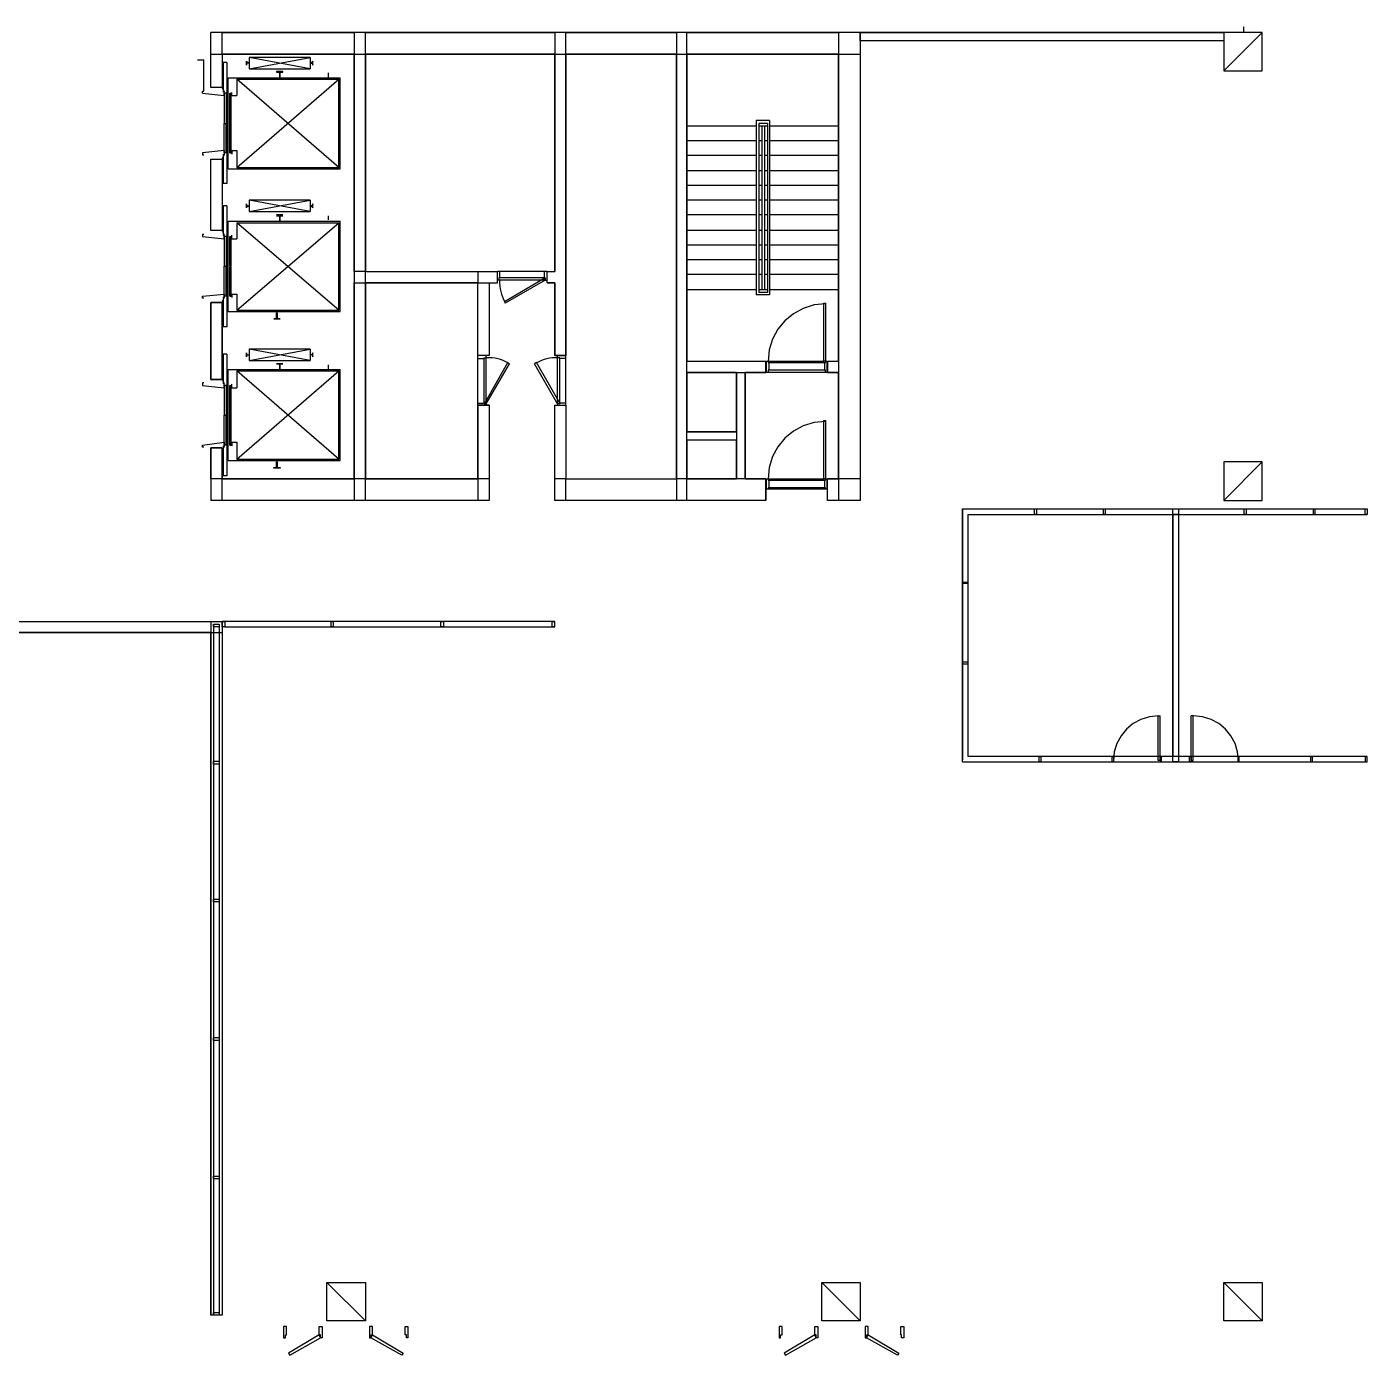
# Model space of a CAD drawing. Header units: millimetres. Extents: x -1062 to 473405, y -148599 to 38948.
# Drawn here: x 445680 to 470016, y -48599 to -24479 of the extents above; entities that cross this region are included whole.
import ezdxf

# ---------------------------------------------------------------- set-up
doc = ezdxf.new("R2010")
doc.units = ezdxf.units.MM
for name, color, linetype in [('COLUMN', 1, 'Continuous'), ('CORE_REF', 8, 'Continuous'), ('DOOR', 3, 'Continuous'), ('WALL', 7, 'Continuous'), ('WINDOW', 4, 'Continuous')]:
    doc.layers.add(name, color=color, linetype=linetype)

msp = doc.modelspace()

# ---------------------------------------------------------------- linework, layer by layer
at = {"layer": 'COLUMN'}
for p, q in [((467413.4, -25279), (468111.6, -24580.5)), ((468111.6, -24580.5), (467413.4, -24580.5)), ((467413.4, -24580.5), (467413.4, -25279)), ((468111.6, -25279), (468111.6, -24580.5)), ((467413.4, -25279), (468111.6, -25279)), ((467413.4, -33077.6), (468111.6, -32379.1)), ((468111.6, -32379.1), (467413.4, -32379.1)), ((467413.4, -32379.1), (467413.4, -33077.6)), ((468111.6, -33077.6), (468111.6, -32379.1)), ((467413.4, -33077.6), (468111.6, -33077.6)), ((451826.2, -47976.3), (451128, -47277.7)), ((451128, -47277.7), (451826.2, -47277.7)), ((451128, -47976.3), (451128, -47277.7)), ((451826.2, -47277.7), (451826.2, -47976.3)), ((460813, -47976.3), (460114.8, -47277.7)), ((460114.8, -47277.7), (460813, -47277.7)), ((460114.8, -47976.3), (460114.8, -47277.7)), ((460813, -47277.7), (460813, -47976.3)), ((468111.6, -47976.3), (467413.4, -47277.7)), ((467413.4, -47277.7), (468111.6, -47277.7)), ((467413.4, -47976.3), (467413.4, -47277.7)), ((468111.6, -47277.7), (468111.6, -47976.3)), ((451826.2, -47976.3), (451128, -47976.3)), ((460813, -47976.3), (460114.8, -47976.3)), ((468111.6, -47976.3), (467413.4, -47976.3))]:
    msp.add_line(p, q, dxfattribs=at)
at = {"layer": 'CORE_REF'}
for p, q in [((449719.1, -25240.9), (450823.4, -25037.7)), ((450823.4, -25037.7), (449719.1, -25037.7)), ((449719.1, -25037.7), (449719.1, -25240.9)), ((450823.4, -25240.9), (449719.1, -25037.7)), ((450823.4, -25037.7), (450823.4, -25240.9)), ((449312.9, -25126.6), (449224, -25126.6)), ((449249.4, -25634.7), (449249.4, -25126.6)), ((449312.9, -25126.6), (449312.9, -27323.9)), ((449668.3, -25177.4), (449668.3, -25101.2)), ((449668.3, -25101.2), (449668.3, -25126.6)), ((449693.7, -25126.6), (449668.3, -25126.6)), ((449693.7, -25139.3), (449668.3, -25139.3)), ((449668.3, -25139.3), (449668.3, -25177.4)), ((449693.7, -25126.6), (449719.1, -25126.6)), ((449719.1, -25139.3), (449693.7, -25139.3)), ((449719.1, -25126.6), (449719.1, -25139.3)), ((449719.1, -25240.9), (450823.4, -25240.9)), ((450328.3, -25291.7), (450214.1, -25291.7)), ((450214.1, -25291.7), (450214.1, -25304.4)), ((450214.1, -25304.4), (450264.9, -25304.4)), ((450264.9, -25304.4), (450264.9, -25342.5)), ((450277.6, -25342.5), (450277.6, -25304.4)), ((450277.6, -25304.4), (450328.3, -25304.4)), ((450328.3, -25304.4), (450328.3, -25291.7)), ((450848.8, -25126.6), (450823.4, -25126.6)), ((450823.4, -25126.6), (450823.4, -25139.3)), ((450823.4, -25139.3), (450848.8, -25139.3)), ((450861.5, -25126.6), (450848.8, -25126.6)), ((450848.8, -25139.3), (450861.5, -25139.3)), ((450874.2, -25101.2), (450861.5, -25126.6)), ((450861.5, -25139.3), (450874.2, -25177.4)), ((450874.2, -25177.4), (450874.2, -25101.2)), ((449338.3, -25406.1), (451369.2, -25406.1)), ((449338.3, -27057.2), (449338.3, -25406.1)), ((449490.6, -25431.5), (451343.8, -25431.5)), ((449490.6, -25431.5), (449490.6, -25723.6)), ((449490.6, -27031.8), (451343.8, -25431.5)), ((451343.8, -27031.8), (449490.6, -25431.5)), ((450264.9, -25342.5), (450264.9, -25406.1)), ((450264.9, -25406.1), (450277.6, -25406.1)), ((450277.6, -25406.1), (450277.6, -25342.5)), ((451153.4, -25317.1), (451153.4, -25393.3)), ((451343.8, -27031.8), (451343.8, -25431.5)), ((451369.2, -27057.2), (451369.2, -25406.1)), ((448868.6, -25685.5), (448868.6, -25647.4)), ((448868.6, -25647.4), (448894, -25647.4)), ((448868.6, -25685.5), (449262.1, -25723.6)), ((449224, -25583.9), (449262.1, -25660.1)), ((449262.1, -25660.1), (449236.7, -25660.1)), ((449262.1, -25723.6), (449262.1, -25660.1)), ((449262.1, -25685.5), (449262.1, -26231.6)), ((449300.2, -25685.5), (449262.1, -25685.5)), ((449300.2, -25685.5), (449300.2, -26231.6)), ((449363.7, -26231.6), (449363.7, -25685.5)), ((449363.7, -25685.5), (449389, -25685.5)), ((449389, -26231.6), (449389, -25685.5)), ((449401.7, -25723.6), (449401.7, -25672.8)), ((449401.7, -25723.6), (449490.6, -25723.6)), ((449262.1, -26765.1), (449262.1, -26231.6)), ((449262.1, -26231.6), (449300.2, -26231.6)), ((449300.2, -26765.1), (449300.2, -26231.6)), ((449363.7, -26765.1), (449363.7, -26231.6)), ((449363.7, -26231.6), (449389, -26231.6)), ((449389, -26765.1), (449389, -26231.6)), ((458921.7, -26282.4), (457665, -26282.4)), ((459162.8, -26180.8), (458921.7, -26180.8)), ((458921.7, -26180.8), (458921.7, -29343.5)), ((459124.8, -26231.6), (458972.4, -26231.6)), ((458972.4, -26231.6), (458972.4, -29305.3)), ((459124.8, -26282.4), (458972.4, -26282.4)), ((459023.2, -26282.4), (459023.2, -29254.5)), ((459074, -26282.4), (459074, -29254.5)), ((459124.8, -26282.4), (459112.1, -26282.4)), ((459124.8, -26231.6), (459124.8, -29305.3)), ((459162.8, -26180.8), (459162.8, -29343.5)), ((460419.5, -26282.4), (459162.8, -26282.4)), ((449262.1, -26727), (448868.6, -26765.1)), ((448868.6, -26765.1), (448868.6, -26803.2)), ((449262.1, -26727), (449262.1, -26803.2)), ((449300.2, -26765.1), (449262.1, -26765.1)), ((449363.7, -26765.1), (449389, -26765.1)), ((449401.7, -26727), (449401.7, -26790.5)), ((449401.7, -26727), (449490.6, -26727)), ((449490.6, -26727), (449490.6, -27031.8)), ((458921.7, -26549.2), (457665, -26549.2)), ((459023.2, -26549.2), (458972.4, -26549.2)), ((459124.8, -26549.2), (459074, -26549.2)), ((460419.5, -26549.2), (459162.8, -26549.2)), ((448868.6, -26803.2), (448894, -26803.2)), ((449224, -26879.4), (449262.1, -26803.2)), ((449262.1, -26803.2), (449236.7, -26803.2)), ((449249.4, -27323.9), (449249.4, -26815.9)), ((458921.7, -26815.9), (457665, -26815.9)), ((459023.2, -26815.9), (458972.4, -26815.9)), ((459124.8, -26815.9), (459074, -26815.9)), ((460419.5, -26815.9), (459162.8, -26815.9)), ((449338.3, -27057.2), (451369.2, -27057.2)), ((449490.6, -27031.8), (451343.8, -27031.8)), ((458921.7, -27095.3), (457665, -27095.3)), ((459023.2, -27095.3), (458972.4, -27095.3)), ((459124.8, -27095.3), (459074, -27095.3)), ((460419.5, -27095.3), (459162.8, -27095.3)), ((449312.9, -27323.9), (449224, -27323.9)), ((458921.7, -27362.1), (457665, -27362.1)), ((459023.2, -27362.1), (458972.4, -27362.1)), ((459124.8, -27362.1), (459074, -27362.1)), ((460419.5, -27362.1), (459162.8, -27362.1)), ((449312.9, -27730.4), (449224, -27730.4)), ((449249.4, -28238.4), (449249.4, -27730.4)), ((449312.9, -27730.4), (449312.9, -29927.7)), ((449668.3, -27768.5), (449668.3, -27692.3)), ((449668.3, -27692.3), (449668.3, -27730.4)), ((449668.3, -27730.4), (449693.7, -27730.4)), ((449693.7, -27730.4), (449719.1, -27730.4)), ((449719.1, -27832), (450823.4, -27628.8)), ((450823.4, -27628.8), (449719.1, -27628.8)), ((449719.1, -27628.8), (449719.1, -27832)), ((450823.4, -27832), (449719.1, -27628.8)), ((449719.1, -27730.4), (449719.1, -27743.1)), ((450823.4, -27628.8), (450823.4, -27832)), ((450848.8, -27730.4), (450823.4, -27730.4)), ((450823.4, -27730.4), (450823.4, -27743.1)), ((450861.5, -27730.4), (450848.8, -27730.4)), ((450874.2, -27692.3), (450861.5, -27730.4)), ((450874.2, -27768.5), (450874.2, -27692.3)), ((458921.7, -27628.8), (457665, -27628.8)), ((459023.2, -27628.8), (458972.4, -27628.8)), ((459124.8, -27628.8), (459074, -27628.8)), ((460419.5, -27628.8), (459162.8, -27628.8)), ((449693.7, -27743.1), (449668.3, -27743.1)), ((449668.3, -27743.1), (449668.3, -27768.5)), ((449719.1, -27743.1), (449693.7, -27743.1)), ((449719.1, -27832), (450823.4, -27832)), ((450328.3, -27895.5), (450214.1, -27895.5)), ((450214.1, -27908.2), (450264.9, -27908.2)), ((450264.9, -27908.2), (450264.9, -27946.3)), ((450264.9, -27946.3), (450264.9, -28009.8)), ((450277.6, -27946.3), (450277.6, -27908.2)), ((450277.6, -27908.2), (450328.3, -27908.2)), ((450277.6, -28009.8), (450277.6, -27946.3)), ((450823.4, -27743.1), (450848.8, -27743.1)), ((450848.8, -27743.1), (450861.5, -27743.1)), ((450861.5, -27743.1), (450874.2, -27768.5)), ((451153.4, -27908.2), (451153.4, -27984.4)), ((458921.7, -27895.5), (457665, -27895.5)), ((459023.2, -27895.5), (458972.4, -27895.5)), ((459124.8, -27895.5), (459074, -27895.5)), ((460419.5, -27895.5), (459162.8, -27895.5)), ((449224, -28174.9), (449262.1, -28263.8)), ((449338.3, -28009.8), (451369.2, -28009.8)), ((449338.3, -29648.3), (449338.3, -28009.8)), ((449490.6, -28035.2), (451343.8, -28035.2)), ((449490.6, -28035.2), (449490.6, -28327.3)), ((449490.6, -29622.9), (451343.8, -28035.2)), ((451343.8, -29622.9), (449490.6, -28035.2)), ((450264.9, -28009.8), (450277.6, -28009.8)), ((451343.8, -29622.9), (451343.8, -28035.2)), ((451369.2, -29648.3), (451369.2, -28009.8)), ((458921.7, -28174.9), (457665, -28174.9)), ((459023.2, -28174.9), (458972.4, -28174.9)), ((459124.8, -28174.9), (459074, -28174.9)), ((460419.5, -28174.9), (459162.8, -28174.9)), ((448894, -28251.1), (448868.6, -28251.1)), ((448868.6, -28251.1), (448868.6, -28289.2)), ((448868.6, -28289.2), (449262.1, -28327.3)), ((449262.1, -28263.8), (449236.7, -28263.8)), ((449262.1, -28327.3), (449262.1, -28263.8)), ((449262.1, -28289.2), (449262.1, -28822.7)), ((449300.2, -28289.2), (449262.1, -28289.2)), ((449300.2, -28289.2), (449300.2, -28822.7)), ((449363.7, -28822.7), (449363.7, -28289.2)), ((449363.7, -28289.2), (449389, -28289.2)), ((449389, -28822.7), (449389, -28289.2)), ((449401.7, -28327.3), (449401.7, -28263.8)), ((449401.7, -28327.3), (449490.6, -28327.3)), ((458921.7, -28441.7), (457665, -28441.7)), ((459023.2, -28441.7), (458972.4, -28441.7)), ((459124.8, -28441.7), (459074, -28441.7)), ((460419.5, -28441.7), (459162.8, -28441.7)), ((458921.7, -28708.4), (457665, -28708.4)), ((459023.2, -28708.4), (458972.4, -28708.4)), ((459124.8, -28708.4), (459074, -28708.4)), ((460419.5, -28708.4), (459162.8, -28708.4)), ((449262.1, -29368.9), (449262.1, -28822.7)), ((449262.1, -28822.7), (449300.2, -28822.7)), ((449300.2, -29368.9), (449300.2, -28822.7)), ((449389, -28822.7), (449363.7, -28822.7)), ((449363.7, -29368.9), (449363.7, -28835.4)), ((449389, -28835.4), (449363.7, -28835.4)), ((449389, -29368.9), (449389, -28835.4)), ((458921.7, -28975.1), (457665, -28975.1)), ((459023.2, -28975.1), (458972.4, -28975.1)), ((459124.8, -28975.1), (459074, -28975.1)), ((460419.5, -28975.1), (459162.8, -28975.1)), ((448868.6, -29368.9), (449262.1, -29330.8)), ((448868.6, -29407), (448868.6, -29368.9)), ((448894, -29407), (448868.6, -29407)), ((449224, -29483.2), (449262.1, -29394.3)), ((449262.1, -29394.3), (449236.7, -29394.3)), ((449249.4, -29927.7), (449249.4, -29419.7)), ((449262.1, -29330.8), (449262.1, -29394.3)), ((449300.2, -29368.9), (449262.1, -29368.9)), ((449363.7, -29368.9), (449389, -29368.9)), ((449401.7, -29330.8), (449401.7, -29394.3)), ((449401.7, -29330.8), (449490.6, -29330.8)), ((449490.6, -29330.8), (449490.6, -29622.9)), ((458921.7, -29254.5), (457665, -29254.5)), ((459162.8, -29343.5), (458921.7, -29343.5)), ((459023.2, -29254.5), (458972.4, -29254.5)), ((459124.8, -29305.3), (458972.4, -29305.3)), ((459124.8, -29254.5), (459023.2, -29254.5)), ((459124.8, -29254.5), (459112.1, -29254.5)), ((460419.5, -29254.5), (459162.8, -29254.5)), ((449338.3, -29648.3), (451369.2, -29648.3)), ((449490.6, -29622.9), (451343.8, -29622.9)), ((450214.1, -29737.2), (450214.1, -29673.7)), ((450214.1, -29673.7), (450226.8, -29673.7)), ((450226.8, -29673.7), (450226.8, -29737.2)), ((449312.9, -29927.7), (449224, -29927.7)), ((450163.3, -29775.3), (450214.1, -29775.3)), ((450277.6, -29788), (450163.3, -29788)), ((450214.1, -29775.3), (450214.1, -29737.2)), ((450226.8, -29737.2), (450226.8, -29775.3)), ((450226.8, -29775.3), (450277.6, -29775.3)), ((449668.3, -30473.9), (449668.3, -30397.7)), ((449668.3, -30397.7), (449668.3, -30423.1)), ((449719.1, -30537.4), (450823.4, -30334.2)), ((450823.4, -30334.2), (449719.1, -30334.2)), ((449719.1, -30334.2), (449719.1, -30537.4)), ((450823.4, -30537.4), (449719.1, -30334.2)), ((450823.4, -30334.2), (450823.4, -30537.4)), ((450874.2, -30397.7), (450861.5, -30423.1)), ((450874.2, -30473.9), (450874.2, -30397.7)), ((449312.9, -30423.1), (449224, -30423.1)), ((449249.4, -30943.8), (449249.4, -30423.1)), ((449312.9, -30423.1), (449312.9, -32633.1)), ((449668.3, -30423.1), (449668.3, -30435.8)), ((449668.3, -30435.8), (449693.7, -30435.8)), ((449668.3, -30435.8), (449668.3, -30473.9)), ((449693.7, -30435.8), (449719.1, -30435.8)), ((449719.1, -30537.4), (450823.4, -30537.4)), ((450214.1, -30600.9), (450264.9, -30600.9)), ((450328.3, -30600.9), (450214.1, -30600.9)), ((450264.9, -30600.9), (450264.9, -30613.6)), ((450264.9, -30613.6), (450264.9, -30639)), ((450264.9, -30639), (450264.9, -30651.7)), ((450264.9, -30651.7), (450264.9, -30702.5)), ((450277.6, -30613.6), (450277.6, -30600.9)), ((450277.6, -30600.9), (450328.3, -30600.9)), ((450277.6, -30639), (450277.6, -30613.6)), ((450277.6, -30651.7), (450277.6, -30639)), ((450277.6, -30702.5), (450277.6, -30651.7)), ((450848.8, -30435.8), (450823.4, -30435.8)), ((450861.5, -30435.8), (450848.8, -30435.8)), ((450861.5, -30423.1), (450861.5, -30435.8)), ((450861.5, -30435.8), (450874.2, -30473.9)), ((451153.4, -30613.6), (451153.4, -30689.8)), ((449224, -30880.3), (449262.1, -30956.5)), ((449338.3, -30702.5), (451369.2, -30702.5)), ((449338.3, -32353.7), (449338.3, -30702.5)), ((449490.6, -30727.9), (451343.8, -30727.9)), ((449490.6, -30727.9), (449490.6, -31032.7)), ((449490.6, -32328.3), (451343.8, -30727.9)), ((451343.8, -32328.3), (449490.6, -30727.9)), ((450264.9, -30702.5), (450264.9, -30715.2)), ((450264.9, -30715.2), (450277.6, -30715.2)), ((450277.6, -30715.2), (450277.6, -30702.5)), ((451343.8, -32328.3), (451343.8, -30727.9)), ((451369.2, -32353.7), (451369.2, -30702.5)), ((448894, -30943.8), (448868.6, -30943.8)), ((448868.6, -30943.8), (448868.6, -30994.6)), ((448868.6, -30994.6), (449262.1, -31032.7)), ((449262.1, -30956.5), (449236.7, -30956.5)), ((449262.1, -31032.7), (449262.1, -30956.5)), ((449262.1, -30994.6), (449262.1, -31528.1)), ((449300.2, -30994.6), (449262.1, -30994.6)), ((449300.2, -30994.6), (449300.2, -31528.1)), ((449363.7, -31528.1), (449363.7, -30994.6)), ((449363.7, -30994.6), (449389, -30994.6)), ((449389, -31528.1), (449389, -30994.6)), ((449401.7, -31032.7), (449401.7, -30969.2)), ((449401.7, -31032.7), (449490.6, -31032.7)), ((449262.1, -32074.2), (449262.1, -31528.1)), ((449262.1, -31528.1), (449300.2, -31528.1)), ((449300.2, -32074.2), (449300.2, -31528.1)), ((449363.7, -32074.2), (449363.7, -31528.1)), ((449363.7, -31528.1), (449389, -31528.1)), ((449389, -32074.2), (449389, -31528.1)), ((448868.6, -32074.2), (449262.1, -32023.4)), ((448868.6, -32112.3), (448868.6, -32074.2)), ((448894, -32112.3), (448868.6, -32112.3)), ((449224, -32175.8), (449262.1, -32099.6)), ((449262.1, -32099.6), (449236.7, -32099.6)), ((449262.1, -32023.4), (449262.1, -32099.6)), ((449300.2, -32074.2), (449262.1, -32074.2)), ((449363.7, -32074.2), (449389, -32074.2)), ((449401.7, -32023.4), (449401.7, -32086.9)), ((449401.7, -32023.4), (449490.6, -32023.4)), ((449490.6, -32023.4), (449490.6, -32328.3)), ((449249.4, -32633.1), (449249.4, -32125)), ((449338.3, -32353.7), (451369.2, -32353.7)), ((449490.6, -32328.3), (451343.8, -32328.3)), ((450163.3, -32480.7), (450214.1, -32480.7)), ((450163.3, -32493.4), (450163.3, -32480.7)), ((450277.6, -32493.4), (450163.3, -32493.4)), ((450214.1, -32442.6), (450214.1, -32379.1)), ((450214.1, -32379.1), (450226.8, -32379.1)), ((450214.1, -32468), (450214.1, -32442.6)), ((450214.1, -32480.7), (450214.1, -32468)), ((450226.8, -32379.1), (450226.8, -32442.6)), ((450226.8, -32442.6), (450226.8, -32468)), ((450226.8, -32468), (450226.8, -32480.7)), ((450226.8, -32480.7), (450277.6, -32480.7)), ((450277.6, -32480.7), (450277.6, -32493.4)), ((449312.9, -32633.1), (449224, -32633.1))]:
    msp.add_line(p, q, dxfattribs=at)
at = {"layer": 'DOOR'}
for p, q in [((454225.2, -29076.7), (454225.2, -28924.3)), ((454263.2, -28924.3), (454225.2, -28924.3)), ((455075.6, -28924.3), (454263.2, -28924.3)), ((454263.2, -28924.3), (454263.2, -29038.6)), ((455126.4, -28924.3), (455075.6, -28924.3)), ((455075.6, -28924.3), (455075.6, -29038.6)), ((455126.4, -29076.7), (455126.4, -28924.3)), ((454250.6, -29076.7), (454225.2, -29076.7)), ((454263.2, -29038.6), (454250.6, -29038.6)), ((454250.6, -29038.6), (454250.6, -29076.7)), ((455075.6, -29038.6), (454250.6, -29038.6)), ((455088.3, -29076.7), (454250.6, -29076.7)), ((454263.6, -29084.3), (454263.7, -29135.3)), ((454263.7, -29135.3), (454267.3, -29186)), ((454267.3, -29186), (454274.3, -29236.1)), ((455075.6, -29051.3), (454352.1, -29470.5)), ((455088.3, -29076.7), (454364.8, -29495.9)), ((455075.6, -29038.6), (455088.3, -29038.6)), ((455088.3, -29076.7), (455075.6, -29051.3)), ((455088.3, -29038.6), (455088.3, -29076.7)), ((455088.3, -29076.7), (455126.4, -29076.7)), ((454274.3, -29236.1), (454284.7, -29285.7)), ((454284.7, -29285.7), (454298.4, -29334.4)), ((454298.4, -29334.4), (454315.4, -29382.1)), ((454315.4, -29382.1), (454335.7, -29428.6)), ((454335.7, -29428.6), (454359.2, -29473.8)), ((454352.1, -29470.5), (454364.8, -29495.9)), ((459599.1, -29687.5), (459444.2, -29815.5)), ((459777, -29590.9), (459599.1, -29687.5)), ((459973.6, -29529.9), (459777, -29590.9)), ((460184.6, -29508.6), (459973.6, -29529.9)), ((460152.9, -30550.1), (460152.9, -29495.9)), ((460152.9, -29495.9), (460178.3, -29495.9)), ((460178.3, -29495.9), (460178.3, -30550.1)), ((459444.2, -29815.5), (459316.3, -29970.6)), ((459219.7, -30148.6), (459158.7, -30345.2)), ((459316.3, -29970.6), (459219.7, -30148.6)), ((459158.7, -30345.2), (459137.5, -30556.4)), ((454022.1, -30448.5), (453869.8, -30448.5)), ((453869.8, -30499.3), (453869.8, -30448.5)), ((453869.8, -31312.2), (453869.8, -30499.3)), ((453869.8, -30499.3), (453984, -30499.3)), ((453984, -30499.3), (453984, -30486.6)), ((453984, -30486.6), (454022.1, -30486.6)), ((453984, -31312.2), (453984, -30486.6)), ((453996.7, -31312.2), (454415.6, -30575.5)), ((454022.1, -30486.6), (454022.1, -30448.5)), ((454022.1, -31324.9), (454022.1, -30486.6)), ((454022.1, -31324.9), (454441, -30600.9)), ((454080.6, -30487.1), (454029.7, -30487)), ((454131.2, -30490.6), (454080.6, -30487.1)), ((454181.4, -30497.6), (454131.2, -30490.6)), ((454230.9, -30508), (454181.4, -30497.6)), ((454279.6, -30521.7), (454230.9, -30508)), ((454327.2, -30538.8), (454279.6, -30521.7)), ((454373.8, -30559.1), (454327.2, -30538.8)), ((454418.9, -30582.6), (454373.8, -30559.1)), ((454415.6, -30575.5), (454441, -30600.9)), ((454936, -30575.5), (454897.9, -30600.9)), ((455316.8, -31324.9), (454897.9, -30600.9)), ((454977.8, -30559.1), (454932.6, -30582.6)), ((455354.9, -31312.2), (454936, -30575.5)), ((455024.3, -30538.8), (454977.8, -30559.1)), ((455072, -30521.7), (455024.3, -30538.8)), ((455120.7, -30508), (455072, -30521.7)), ((455170.2, -30497.6), (455120.7, -30508)), ((455220.3, -30490.6), (455170.2, -30497.6)), ((455271, -30487.1), (455220.3, -30490.6)), ((455321.9, -30487), (455271, -30487.1)), ((455316.8, -30486.6), (455316.8, -30448.5)), ((455316.8, -30448.5), (455469.1, -30448.5)), ((455354.9, -30486.6), (455316.8, -30486.6)), ((455316.8, -31324.9), (455316.8, -30486.6)), ((455354.9, -30499.3), (455354.9, -30486.6)), ((455354.9, -31312.2), (455354.9, -30486.6)), ((455469.1, -30499.3), (455354.9, -30499.3)), ((455469.1, -30499.3), (455469.1, -30448.5)), ((455469.1, -31312.2), (455469.1, -30499.3)), ((459112.1, -30753.3), (459112.1, -30550.1)), ((459112.1, -30550.1), (459137.5, -30550.1)), ((459137.5, -30550.1), (459137.5, -30575.5)), ((459137.5, -30550.1), (460152.9, -30550.1)), ((459137.5, -30575.5), (459150.1, -30575.5)), ((459150.1, -30575.5), (459150.1, -30715.2)), ((459150.1, -30575.5), (460165.6, -30575.5)), ((460178.3, -30550.1), (460152.9, -30550.1)), ((460165.6, -30715.2), (460165.6, -30575.5)), ((460165.6, -30575.5), (460178.3, -30575.5)), ((460178.3, -30575.5), (460178.3, -30550.1)), ((460178.3, -30550.1), (460203.7, -30550.1)), ((460203.7, -30550.1), (460203.7, -30753.3)), ((459137.5, -30753.3), (459112.1, -30753.3)), ((459137.5, -30715.2), (459137.5, -30753.3)), ((459150.1, -30715.2), (459137.5, -30715.2)), ((460178.3, -30753.3), (459137.5, -30753.3)), ((460165.6, -30715.2), (459150.1, -30715.2)), ((460178.3, -30715.2), (460165.6, -30715.2)), ((460178.3, -30753.3), (460178.3, -30715.2)), ((460203.7, -30753.3), (460178.3, -30753.3)), ((453869.8, -31350.3), (453869.8, -31312.2)), ((453869.8, -31312.2), (453984, -31312.2)), ((454022.1, -31350.3), (453869.8, -31350.3)), ((453984, -31312.2), (453984, -31324.9)), ((453984, -31324.9), (454022.1, -31324.9)), ((454022.1, -31324.9), (453996.7, -31312.2)), ((454022.1, -31324.9), (454022.1, -31350.3)), ((455316.8, -31324.9), (455354.9, -31312.2)), ((455354.9, -31324.9), (455316.8, -31324.9)), ((455316.8, -31324.9), (455316.8, -31350.3)), ((455316.8, -31350.3), (455469.1, -31350.3)), ((455469.1, -31312.2), (455354.9, -31312.2)), ((455354.9, -31312.2), (455354.9, -31324.9)), ((455469.1, -31350.3), (455469.1, -31312.2)), ((460152.9, -32683.9), (460152.9, -31629.7)), ((460152.9, -31629.7), (460178.3, -31629.7)), ((460178.3, -31629.7), (460178.3, -32683.9)), ((459599.1, -31821.3), (459444.2, -31949.3)), ((459777, -31724.7), (459599.1, -31821.3)), ((459973.6, -31663.7), (459777, -31724.7)), ((460184.6, -31642.4), (459973.6, -31663.7)), ((459316.3, -32104.4), (459219.7, -32282.4)), ((459444.2, -31949.3), (459316.3, -32104.4)), ((459219.7, -32282.4), (459158.7, -32479.1)), ((459158.7, -32479.1), (459137.5, -32690.2)), ((459112.1, -32874.4), (459112.1, -32683.9)), ((459112.1, -32683.9), (459137.5, -32683.9)), ((459137.5, -32683.9), (459137.5, -32709.3)), ((459137.5, -32683.9), (460152.9, -32683.9)), ((459137.5, -32709.3), (459150.1, -32709.3)), ((459137.5, -32849), (459137.5, -32874.4)), ((459150.1, -32849), (459137.5, -32849)), ((459150.1, -32709.3), (459150.1, -32849)), ((459150.1, -32709.3), (460165.6, -32709.3)), ((460165.6, -32849), (459150.1, -32849)), ((460178.3, -32683.9), (460152.9, -32683.9)), ((460165.6, -32849), (460165.6, -32709.3)), ((460165.6, -32709.3), (460178.3, -32709.3)), ((460178.3, -32849), (460165.6, -32849)), ((460178.3, -32709.3), (460178.3, -32683.9)), ((460178.3, -32683.9), (460203.7, -32683.9)), ((460178.3, -32874.4), (460178.3, -32849)), ((460203.7, -32683.9), (460203.7, -32874.4)), ((459137.5, -32874.4), (459112.1, -32874.4)), ((460178.3, -32874.4), (459137.5, -32874.4)), ((460203.7, -32874.4), (460178.3, -32874.4)), ((466226.6, -36989.6), (466061.6, -37006.3)), ((466220.3, -37802.5), (466220.3, -36989.6)), ((466220.3, -36989.6), (466258.4, -36989.6)), ((466258.4, -37802.5), (466258.4, -36989.6)), ((466816.9, -37802.5), (466816.9, -36989.6)), ((466854.9, -36989.6), (466816.9, -36989.6)), ((466854.9, -37802.5), (466854.9, -36989.6)), ((467026.3, -37006.3), (466861.3, -36989.6)), ((465647.7, -37229.6), (465547.7, -37350.8)), ((465768.9, -37129.5), (465647.7, -37229.6)), ((465907.9, -37054), (465768.9, -37129.5)), ((466061.6, -37006.3), (465907.9, -37054)), ((467180, -37054), (467026.3, -37006.3)), ((467319, -37129.5), (467180, -37054)), ((467440.2, -37229.6), (467319, -37129.5)), ((467540.2, -37350.8), (467440.2, -37229.6)), ((465547.7, -37350.8), (465472.2, -37490)), ((467615.7, -37490), (467540.2, -37350.8)), ((465424.5, -37643.8), (465407.9, -37808.9)), ((465472.2, -37490), (465424.5, -37643.8)), ((467663.3, -37643.8), (467615.7, -37490)), ((467680, -37808.9), (467663.3, -37643.8)), ((465382.5, -37827.9), (465382.5, -37726.3)), ((465382.5, -37726.3), (465407.9, -37726.3)), ((465407.9, -37827.9), (465382.5, -37827.9)), ((465407.9, -37726.3), (465407.9, -37827.9)), ((466258.4, -37802.5), (466220.3, -37802.5)), ((466283.7, -37726.3), (466258.4, -37726.3)), ((466258.4, -37726.3), (466258.4, -37827.9)), ((466258.4, -37827.9), (466283.7, -37827.9)), ((466283.7, -37827.9), (466283.7, -37726.3)), ((466791.5, -37827.9), (466791.5, -37726.3)), ((466791.5, -37726.3), (466816.9, -37726.3)), ((466816.9, -37827.9), (466791.5, -37827.9)), ((466816.9, -37726.3), (466816.9, -37827.9)), ((466816.9, -37802.5), (466854.9, -37802.5)), ((467692.7, -37726.3), (467667.3, -37726.3)), ((467667.3, -37726.3), (467667.3, -37827.9)), ((467667.3, -37827.9), (467692.7, -37827.9)), ((467692.7, -37827.9), (467692.7, -37726.3))]:
    msp.add_line(p, q, dxfattribs=at)
at = {"layer": 'WALL'}
for p, q in [((467768.8, -24478.9), (467768.8, -24580.5)), ((460813, -24580.5), (449020.9, -24580.5)), ((449020.9, -25583.9), (449020.9, -24580.5)), ((468111.6, -24580.5), (460813, -24580.5)), ((460813, -24580.5), (460813, -33077.6)), ((467413.4, -24732.9), (460813, -24732.9)), ((449224, -24974.2), (451623.1, -24974.2)), ((449224, -24974.2), (449224, -25583.9)), ((451623.1, -24974.2), (451623.1, -32683.9)), ((451826.2, -24974.2), (455266, -24974.2)), ((451826.2, -28924.3), (451826.2, -24974.2)), ((455266, -24974.2), (455266, -28924.3)), ((455469.1, -24974.2), (457474.6, -24974.2)), ((455469.1, -30448.5), (455469.1, -24974.2)), ((457474.6, -24974.2), (457474.6, -32683.9)), ((457665, -24974.2), (460419.5, -24974.2)), ((457665, -30550.1), (457665, -24974.2)), ((460419.5, -30550.1), (460419.5, -24974.2)), ((460419.5, -24974.2), (460419.5, -32683.9)), ((448779.8, -25075.8), (448894, -25075.8)), ((448830.5, -25075.8), (448894, -25075.8)), ((448894, -25647.4), (448894, -25075.8)), ((449224, -25583.9), (449020.9, -25583.9)), ((449020.9, -28174.9), (449020.9, -26879.4)), ((449020.9, -26879.4), (449224, -26879.4)), ((449224, -26879.4), (449224, -28174.9)), ((449224, -28174.9), (449020.9, -28174.9)), ((451826.2, -28924.3), (454225.2, -28924.3)), ((454225.2, -29127.5), (454225.2, -28924.3)), ((455126.4, -28924.3), (455266, -28924.3)), ((455126.4, -29127.5), (455126.4, -28924.3)), ((451826.2, -32683.9), (451826.2, -29127.5)), ((451826.2, -29127.5), (453869.8, -29127.5)), ((453869.8, -30448.5), (453869.8, -29127.5)), ((454072.9, -29127.5), (454225.2, -29127.5)), ((454072.9, -29127.5), (454072.9, -30448.5)), ((455126.4, -29127.5), (455266, -29127.5)), ((455266, -29127.5), (455266, -30448.5)), ((449224, -29483.2), (449020.9, -29483.2)), ((449020.9, -29483.2), (449020.9, -30880.3)), ((449224, -30880.3), (449224, -29483.2)), ((454072.9, -30448.5), (453869.8, -30448.5)), ((455266, -30448.5), (455469.1, -30448.5)), ((457665, -32683.9), (457665, -30550.1)), ((457665, -30550.1), (459099.4, -30550.1)), ((459099.4, -30753.3), (459099.4, -30550.1)), ((460216.4, -30550.1), (460419.5, -30550.1)), ((460216.4, -30550.1), (460216.4, -30753.3)), ((460419.5, -30550.1), (460419.5, -32683.9)), ((449020.9, -30880.3), (449224, -30880.3)), ((457665, -30753.3), (459099.4, -30753.3)), ((458566.3, -30753.3), (458566.3, -32683.9)), ((458718.6, -30753.3), (458718.6, -32683.9)), ((460216.4, -30753.3), (460419.5, -30753.3)), ((454072.9, -31350.3), (453869.8, -31350.3)), ((453869.8, -31350.3), (453869.8, -32683.9)), ((454072.9, -31350.3), (454072.9, -33077.6)), ((455266, -33077.6), (455266, -31350.3)), ((455266, -31350.3), (455469.1, -31350.3)), ((455469.1, -31350.3), (455469.1, -32683.9)), ((458566.3, -31832.9), (457665, -31832.9)), ((458566.3, -31985.3), (457665, -31985.3)), ((449224, -32125), (449020.9, -32125)), ((449020.9, -32125), (449020.9, -33077.6)), ((449224, -32683.9), (449224, -32125)), ((451623.1, -32683.9), (449224, -32683.9)), ((451521.5, -32683.9), (451623.1, -32683.9)), ((453869.8, -32683.9), (451826.2, -32683.9)), ((455469.1, -32683.9), (457474.6, -32683.9)), ((459099.4, -32683.9), (457665, -32683.9)), ((459099.4, -33077.6), (459099.4, -32683.9)), ((460419.5, -32683.9), (460216.4, -32683.9)), ((460216.4, -33077.6), (460216.4, -32683.9)), ((454072.9, -33077.6), (449020.9, -33077.6)), ((459099.4, -33077.6), (455266, -33077.6)), ((460813, -33077.6), (460216.4, -33077.6)), ((466486.8, -33331.7), (466486.8, -37726.3)), ((466588.4, -33331.7), (466486.8, -33331.7)), ((466588.4, -33331.7), (466588.4, -37726.3)), ((439628, -35275), (449224, -35275)), ((449224, -35275), (449224, -47874.6)), ((439831, -35478.2), (449020.9, -35478.2)), ((449020.9, -35478.2), (449020.9, -47874.6)), ((466588.4, -37726.3), (466486.8, -37726.3))]:
    msp.add_line(p, q, dxfattribs=at)
for points in [[(449224, -24580.5), (451623.1, -24580.5), (451623.1, -24974.2), (449224, -24974.2), (449224, -24580.5)], [(455266, -24580.5), (455266, -24974.2), (451826.2, -24974.2), (451826.2, -24580.5), (455266, -24580.5)], [(457474.6, -24974.2), (455469.1, -24974.2), (455469.1, -24580.5), (457474.6, -24580.5), (457474.6, -24974.2)], [(460419.5, -24580.5), (460419.5, -24974.2), (457665, -24974.2), (457665, -24580.5), (460419.5, -24580.5)], [(467413.4, -24580.5), (467413.4, -24732.9), (460813, -24732.9), (460813, -24580.5), (467413.4, -24580.5)], [(449224, -24974.2), (449224, -25583.9), (449020.9, -25583.9), (449020.9, -24974.2), (449224, -24974.2)], [(451826.2, -24974.2), (451826.2, -28924.3), (451623.1, -28924.3), (451623.1, -24974.2), (451826.2, -24974.2)], [(455266, -28924.3), (455266, -24974.2), (455469.1, -24974.2), (455469.1, -28924.3), (455469.1, -29127.5), (455469.1, -30448.5), (455266, -30448.5), (455266, -29127.5), (455126.4, -29127.5), (455126.4, -28924.3), (455266, -28924.3)], [(457474.6, -32683.9), (457474.6, -30550.1), (457474.6, -24974.2), (457665, -24974.2), (457665, -30550), (459100, -30550), (459100, -30755), (458720, -30755), (458720, -32683.9), (459099.4, -32683.9), (459099.4, -33077.6), (457665, -33077.6), (457665, -32683.9), (457474.6, -32683.9)], [(460215, -30755), (460215, -30550), (460419.5, -30550), (460419.5, -24974.2), (460813, -24974.2), (460813, -30550.1), (460813, -32683.9), (460419.5, -32683.9), (460419.5, -30755), (460215, -30755)], [(449020.9, -26880), (449020.9, -26879.4), (449224, -26879.4), (449224, -26880), (449225, -26880), (449225, -28175), (449020, -28175), (449020, -26880), (449020.9, -26880)], [(453869.8, -28924.3), (453869.8, -29127.5), (451826.2, -29127.5), (451826.2, -28924.3), (453869.8, -28924.3)], [(451826.2, -29127.5), (451826.2, -32683.9), (451623.1, -32683.9), (451623.1, -29127.5), (451826.2, -29127.5)], [(454072.9, -29127.5), (454072.9, -30448.5), (453869.8, -30448.5), (453869.8, -29127.5), (454072.9, -29127.5)], [(449224, -29483.2), (449224, -29485), (449225, -29485), (449225, -30880), (449224, -30880), (449224, -30880.3), (449020.9, -30880.3), (449020.9, -30880), (449020, -30880), (449020, -29485), (449020.9, -29485), (449020.9, -29483.2), (449224, -29483.2)], [(458565, -30755), (457665, -30755), (457665, -31832.9), (458565, -31832.9), (458565, -30755)], [(454072.9, -31350.3), (454072.9, -32683.9), (453869.8, -32683.9), (453869.8, -31350.3), (454072.9, -31350.3)], [(455266, -31350.3), (455469.1, -31350.3), (455469.1, -32683.9), (455266, -32683.9), (455266, -31350.3)], [(458565, -32683.9), (458565, -31985.3), (457665, -31985.3), (457665, -32683.9), (458565, -32683.9)], [(449224, -32125), (449224, -32683.9), (449020.9, -32683.9), (449020.9, -32125), (449224, -32125)], [(451623.1, -32683.9), (451623.1, -33077.6), (449224, -33077.6), (449224, -32683.9), (451623.1, -32683.9)], [(453869.8, -32683.9), (453869.8, -33077.6), (451826.2, -33077.6), (451826.2, -32683.9), (453869.8, -32683.9)], [(457474.6, -32683.9), (457474.6, -33077.6), (455469.1, -33077.6), (455469.1, -32683.9), (457474.6, -32683.9)], [(460419.5, -32683.9), (460419.5, -33077.6), (460216.4, -33077.6), (460216.4, -32683.9), (460419.5, -32683.9)], [(466485, -33330), (466590, -33330), (466590, -37725), (466588.4, -37725), (466588.4, -37726.3), (466486.8, -37726.3), (466486.8, -37725), (466485, -37725), (466485, -33330)], [(449020.9, -35275), (449020.9, -35478.2), (439831, -35478.2), (439831, -35275), (449020.9, -35275)], [(449020.9, -47874.6), (449020.9, -35478.2), (449224, -35478.2), (449224, -47874.6), (449020.9, -47874.6)]]:
    msp.add_lwpolyline(points, close=True, dxfattribs=at)
at = {"layer": 'WINDOW'}
for p, q in [((462666.2, -37827.9), (462666.2, -33230.1)), ((462666.2, -33230.1), (462666.2, -37789.8)), ((462666.2, -33230.1), (470015.5, -33230.1)), ((462767.7, -33331.7), (470015.5, -33331.7)), ((462767.7, -33331.7), (462767.7, -37726.3)), ((463973.6, -33331.7), (463973.6, -33230.1)), ((463973.6, -33230.1), (464011.6, -33230.1)), ((464011.6, -33331.7), (463973.6, -33331.7)), ((464011.6, -33230.1), (464011.6, -33331.7)), ((465230.2, -33331.7), (465230.2, -33230.1)), ((465230.2, -33230.1), (465255.6, -33230.1)), ((465255.6, -33331.7), (465230.2, -33331.7)), ((465255.6, -33230.1), (465255.6, -33331.7)), ((466486.8, -33331.7), (466486.8, -33230.1)), ((466486.8, -33230.1), (466588.4, -33230.1)), ((466588.4, -33230.1), (466588.4, -33331.7)), ((467781.5, -33331.7), (467781.5, -33230.1)), ((467781.5, -33230.1), (467819.6, -33230.1)), ((467819.6, -33331.7), (467781.5, -33331.7)), ((467819.6, -33230.1), (467819.6, -33331.7)), ((469038.2, -33331.7), (469038.2, -33230.1)), ((469038.2, -33230.1), (469063.6, -33230.1)), ((469063.6, -33331.7), (469038.2, -33331.7)), ((469063.6, -33230.1), (469063.6, -33331.7)), ((469977.5, -33331.7), (469977.5, -33230.1)), ((469977.5, -33230.1), (470015.5, -33230.1)), ((470015.5, -33331.7), (469977.5, -33331.7)), ((470015.5, -33230.1), (470015.5, -33331.7)), ((462666.2, -34563.7), (462767.7, -34563.7)), ((462666.2, -34589.1), (462666.2, -34563.7)), ((462767.7, -34589.1), (462666.2, -34589.1)), ((462767.7, -34563.7), (462767.7, -34589.1)), ((455266, -35275), (449224, -35275)), ((449224, -35376.6), (449224, -35275)), ((449224, -35275), (449274.8, -35275)), ((449274.8, -35275), (449274.8, -35376.6)), ((451204.2, -35376.6), (451204.2, -35275)), ((451204.2, -35275), (451242.3, -35275)), ((451242.3, -35275), (451242.3, -35376.6)), ((453197, -35376.6), (453197, -35275)), ((453197, -35275), (453247.8, -35275)), ((453247.8, -35275), (453247.8, -35376.6)), ((455215.2, -35376.6), (455215.2, -35275)), ((455215.2, -35275), (455266, -35275)), ((455266, -35376.6), (455266, -35275)), ((449071.7, -35325.8), (449071.7, -47874.6)), ((449071.7, -35325.8), (449173.3, -35325.8)), ((449071.7, -35376.6), (449071.7, -35325.8)), ((449173.3, -35376.6), (449071.7, -35376.6)), ((449173.3, -35325.8), (449173.3, -47874.6)), ((449173.3, -35325.8), (449173.3, -35376.6)), ((449274.8, -35376.6), (449224, -35376.6)), ((449274.8, -35376.6), (455266, -35376.6)), ((451242.3, -35376.6), (451204.2, -35376.6)), ((453247.8, -35376.6), (453197, -35376.6)), ((455266, -35376.6), (455215.2, -35376.6)), ((462666.2, -36011.6), (462767.7, -36011.6)), ((462666.2, -36049.7), (462666.2, -36011.6)), ((462767.7, -36011.6), (462767.7, -36049.7)), ((462767.7, -36049.7), (462666.2, -36049.7)), ((449071.7, -37866), (449071.7, -37815.2)), ((449071.7, -37815.2), (449173.3, -37815.2)), ((449173.3, -37866), (449071.7, -37866)), ((449173.3, -37815.2), (449173.3, -37866)), ((462666.2, -37827.9), (470015.5, -37827.9)), ((470015.5, -37726.3), (462767.7, -37726.3)), ((464062.4, -37827.9), (464062.4, -37726.3)), ((464062.4, -37726.3), (464087.8, -37726.3)), ((464087.8, -37827.9), (464062.4, -37827.9)), ((464087.8, -37726.3), (464087.8, -37827.9)), ((466486.8, -37827.9), (466486.8, -37726.3)), ((466588.4, -37827.9), (466486.8, -37827.9)), ((466588.4, -37726.3), (466588.4, -37827.9)), ((468987.4, -37726.3), (468987.4, -37827.9)), ((469025.5, -37726.3), (468987.4, -37726.3)), ((468987.4, -37827.9), (469025.5, -37827.9)), ((469025.5, -37827.9), (469025.5, -37726.3)), ((469977.5, -37726.3), (469977.5, -37827.9)), ((470015.5, -37726.3), (469977.5, -37726.3)), ((469977.5, -37827.9), (470015.5, -37827.9)), ((470015.5, -37827.9), (470015.5, -37726.3)), ((449071.7, -40368.2), (449071.7, -40317.4)), ((449071.7, -40317.4), (449173.3, -40317.4)), ((449173.3, -40368.2), (449071.7, -40368.2)), ((449173.3, -40317.4), (449173.3, -40368.2)), ((449071.7, -42883), (449071.7, -42832.2)), ((449071.7, -42832.2), (449173.3, -42832.2)), ((449173.3, -42883), (449071.7, -42883)), ((449173.3, -42832.2), (449173.3, -42883)), ((449071.7, -45397.9), (449071.7, -45347.1)), ((449071.7, -45347.1), (449173.3, -45347.1)), ((449173.3, -45397.9), (449071.7, -45397.9)), ((449173.3, -45347.1), (449173.3, -45397.9)), ((449071.7, -47874.6), (449071.7, -47823.8)), ((449071.7, -47823.8), (449173.3, -47823.8)), ((449173.3, -47874.6), (449071.7, -47874.6)), ((449173.3, -47823.8), (449173.3, -47874.6)), ((450391.8, -48077.9), (450341, -48077.9)), ((450341, -48077.9), (450341, -48281.1)), ((450391.8, -48230.3), (450391.8, -48077.9)), ((450988.4, -48230.3), (450988.4, -48077.9)), ((450988.4, -48077.9), (451039.2, -48077.9)), ((451039.2, -48077.9), (451039.2, -48281.1)), ((451953.1, -48077.9), (451902.3, -48077.9)), ((451902.3, -48077.9), (451902.3, -48281.1)), ((451953.1, -48230.3), (451953.1, -48077.9)), ((452549.7, -48230.3), (452549.7, -48077.9)), ((452549.7, -48077.9), (452600.4, -48077.9)), ((452600.4, -48077.9), (452600.4, -48281.1)), ((459391.3, -48077.9), (459340.5, -48077.9)), ((459340.5, -48077.9), (459340.5, -48281.1)), ((459391.3, -48230.3), (459391.3, -48077.9)), ((459987.9, -48230.3), (459987.9, -48077.9)), ((459987.9, -48077.9), (460038.7, -48077.9)), ((460038.7, -48077.9), (460038.7, -48281.1)), ((460952.6, -48077.9), (460901.8, -48077.9)), ((460901.8, -48077.9), (460901.8, -48281.1)), ((460952.6, -48230.3), (460952.6, -48077.9)), ((461549.2, -48230.3), (461549.2, -48077.9)), ((461549.2, -48077.9), (461599.9, -48077.9)), ((461599.9, -48077.9), (461599.9, -48281.1)), ((450341, -48281.1), (450379.1, -48281.1)), ((450379.1, -48281.1), (450379.1, -48230.3)), ((450379.1, -48230.3), (450391.8, -48230.3)), ((450988.4, -48230.3), (450429.9, -48560.5)), ((450455.3, -48598.6), (451013.8, -48281.1)), ((451013.8, -48230.3), (450988.4, -48230.3)), ((451013.8, -48281.1), (450988.4, -48230.3)), ((451013.8, -48281.1), (451013.8, -48230.3)), ((451039.2, -48281.1), (451013.8, -48281.1)), ((451902.3, -48281.1), (451927.7, -48281.1)), ((451927.7, -48281.1), (451927.7, -48230.3)), ((451927.7, -48230.3), (451953.1, -48230.3)), ((451927.7, -48281.1), (451953.1, -48230.3)), ((452486.2, -48598.6), (451927.7, -48281.1)), ((451953.1, -48230.3), (452511.6, -48560.5)), ((452575, -48230.3), (452549.7, -48230.3)), ((452575, -48281.1), (452575, -48230.3)), ((452600.4, -48281.1), (452575, -48281.1)), ((459340.5, -48281.1), (459365.9, -48281.1)), ((459365.9, -48281.1), (459365.9, -48230.3)), ((459365.9, -48230.3), (459391.3, -48230.3)), ((459987.9, -48230.3), (459429.4, -48560.5)), ((459454.8, -48598.6), (460013.3, -48281.1)), ((460013.3, -48230.3), (459987.9, -48230.3)), ((460013.3, -48281.1), (459987.9, -48230.3)), ((460013.3, -48281.1), (460013.3, -48230.3)), ((460038.7, -48281.1), (460013.3, -48281.1)), ((460901.8, -48281.1), (460927.2, -48281.1)), ((460927.2, -48281.1), (460927.2, -48230.3)), ((460927.2, -48230.3), (460952.6, -48230.3)), ((460927.2, -48281.1), (460952.6, -48230.3)), ((461485.7, -48598.6), (460927.2, -48281.1)), ((460952.6, -48230.3), (461511.1, -48560.5)), ((461561.9, -48230.3), (461549.2, -48230.3)), ((461561.9, -48281.1), (461561.9, -48230.3)), ((461599.9, -48281.1), (461561.9, -48281.1)), ((450429.9, -48560.5), (450455.3, -48598.6)), ((452511.6, -48560.5), (452486.2, -48598.6)), ((459429.4, -48560.5), (459454.8, -48598.6)), ((461511.1, -48560.5), (461485.7, -48598.6))]:
    msp.add_line(p, q, dxfattribs=at)

doc.saveas('drawing.dxf')
